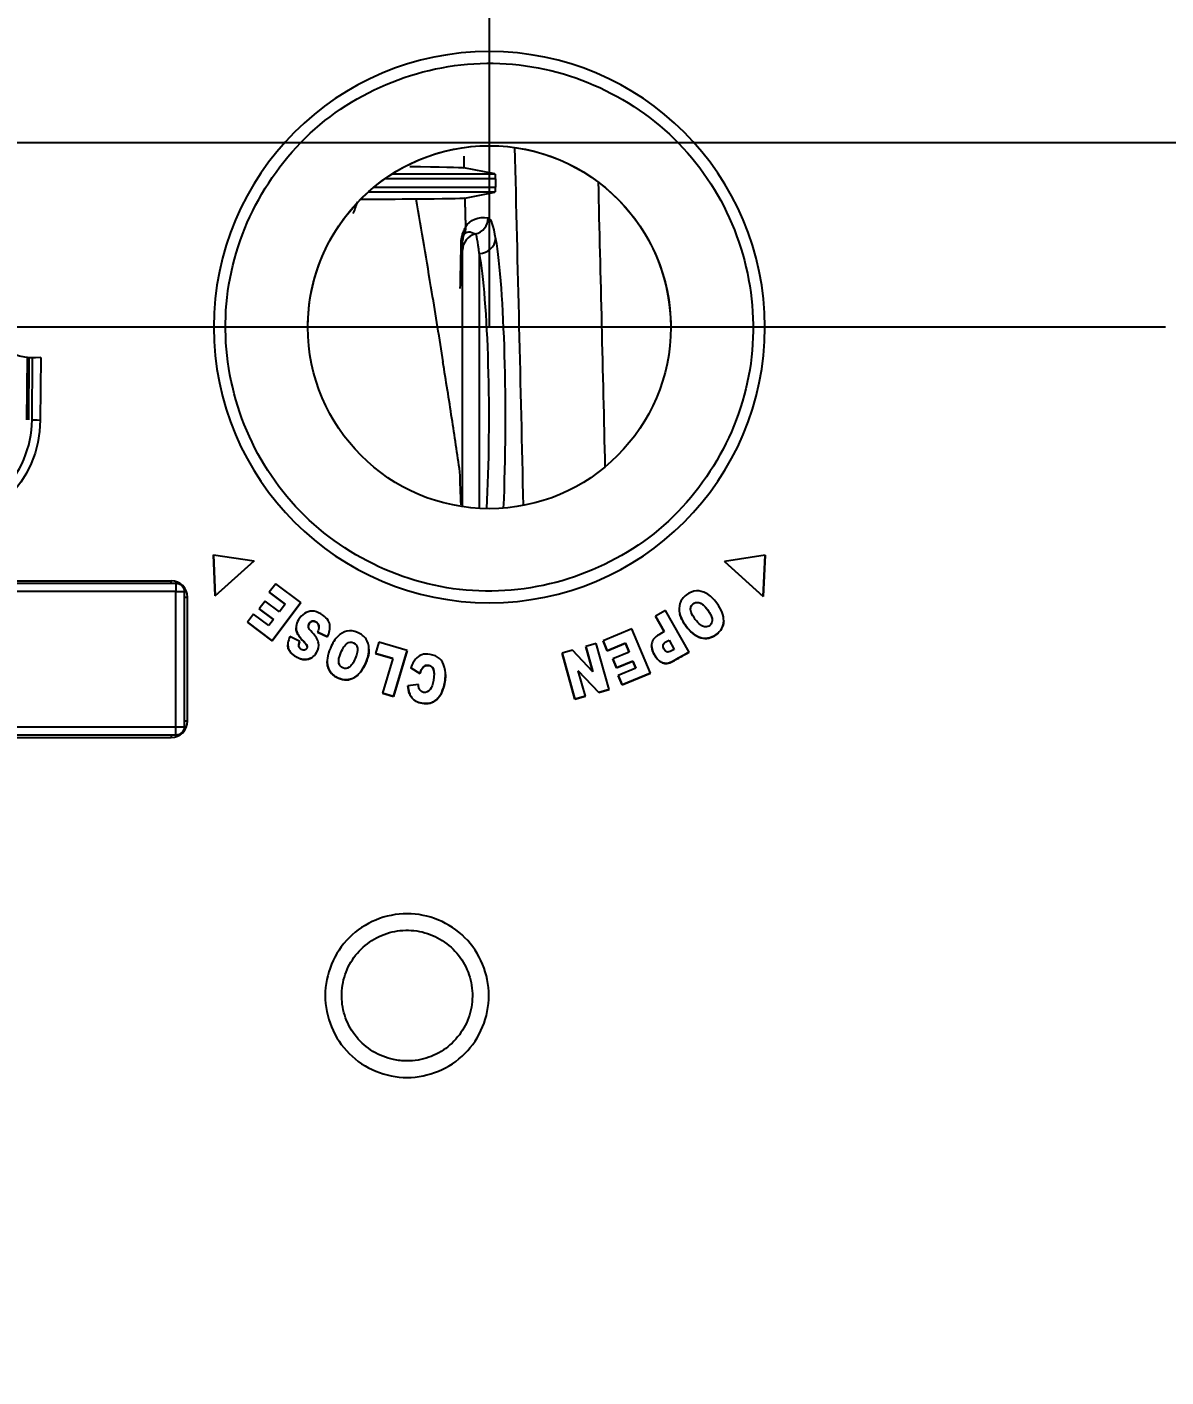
# Model space of a CAD drawing. Header units: millimetres. Extents: x 28 to 3046, y 8 to 3716.
# Drawn here: x 1879.3 to 1948.4, y 1227.6 to 1309.4 of the extents above; entities that cross this region are included whole.
import ezdxf

# ---------------------------------------------------------------- set-up
doc = ezdxf.new("R2010")
doc.units = ezdxf.units.MM
doc.layers.get('Defpoints').update_dxf_attribs({"linetype": 'CONTINUOUS'})
doc.layers.add('1LINE', color=7, linetype='CONTINUOUS')
doc.styles.add('Annotative', font='malgun.ttf')
doc.dimstyles.new('WOO', dxfattribs={"dimtxt": 20, "dimasz": 2, "dimexe": 1.25, "dimexo": 0.3, "dimgap": 1, "dimtad": 1, "dimdec": 1, "dimzin": 1, "dimdsep": 46, "dimtxsty": 'Annotative', "dimcen": 0, "dimclrd": 1, "dimclre": 1, "dimclrt": 2, "dimadec": 0, "dimazin": 0, "dimtfac": 1, "dimtdec": 1, "dimtofl": 0, "dimtmove": 0, "dimatfit": 3, "dimfxl": 0, "dimarcsym": 0})

# ---------------------------------------------------------------- blocks, each defined once
blk = doc.blocks.new('*D13')
at = {"layer": '1LINE', "color": 1, "lineweight": -2}
for p, q in [((1834.765, 1340.796), (2174.273, 1340.796)), ((2173.023, 1338.796), (2173.023, 853.015)), ((1764.11, 851.015), (2174.273, 851.015))]:
    blk.add_line(p, q, dxfattribs=at)
at = {"layer": '1LINE', "color": 1}
for points in [[(2172.69, 1338.796), (2173.356, 1338.796), (2173.023, 1340.796)], [(2172.69, 853.015), (2173.356, 853.015), (2173.023, 851.015)]]:
    blk.add_solid(points, dxfattribs=at)
at = {"layer": 'Defpoints', "color": 0}
for p in [(1834.465, 1340.796), (1763.81, 851.015), (2173.023, 851.015)]:
    blk.add_point(p, dxfattribs=at)
at = {"layer": '1LINE', "color": 2, "insert": (2161.69, 1095.906), "char_height": 20, "attachment_point": 5, "rotation": 90, "style": 'Annotative'}
blk.add_mtext('490', dxfattribs=at)
blk = doc.blocks.new('*D14')
at = {"layer": '1LINE', "color": 1, "lineweight": -2}
for p, q in [((1834.765, 1302.396), (2113.255, 1302.396)), ((2112.005, 1300.396), (2112.005, 853.015)), ((1764.11, 851.015), (2113.255, 851.015))]:
    blk.add_line(p, q, dxfattribs=at)
at = {"layer": '1LINE', "color": 1}
for points in [[(2111.671, 1300.396), (2112.338, 1300.396), (2112.005, 1302.396)], [(2111.671, 853.015), (2112.338, 853.015), (2112.005, 851.015)]]:
    blk.add_solid(points, dxfattribs=at)
at = {"layer": 'Defpoints', "color": 0}
for p in [(1834.465, 1302.396), (1763.81, 851.015), (2112.005, 851.015)]:
    blk.add_point(p, dxfattribs=at)
at = {"layer": '1LINE', "color": 2, "insert": (2100.617, 1076.706), "char_height": 20, "attachment_point": 5, "rotation": 90, "style": 'Annotative'}
blk.add_mtext('451', dxfattribs=at)

msp = doc.modelspace()

# ---------------------------------------------------------------- linework, layer by layer
at = {"layer": '1LINE', "linetype": 'Continuous'}
for p, q in [((1907.325, 1291.194), (1907.325, 1331.194)), ((1907.689, 1300.182), (1900.983, 1300.182)), ((1901.432, 1300.482), (1907.663, 1300.482)), ((1907.663, 1300.482), (1905.788, 1300.856)), ((1907.689, 1300.182), (1907.689, 1299.678)), ((1907.663, 1299.378), (1899.974, 1299.378)), ((1900.323, 1299.678), (1907.689, 1299.678)), ((1905.836, 1299.013), (1907.663, 1299.378)), ((1905.705, 1295.87), (1905.705, 1296.436)), ((1905.705, 1280.314), (1905.705, 1295.87)), ((1906.705, 1295.662), (1906.705, 1280.212)), ((1948.324, 1291.194), (1866.325, 1291.194)), ((1947.325, 1291.194), (1867.325, 1291.194)), ((1947.325, 1291.194), (1867.325, 1291.194)), ((1879.293, 1285.575), (1879.325, 1289.347)), ((1879.399, 1285.574), (1879.432, 1289.337)), ((1879.599, 1285.572), (1879.632, 1289.328)), ((1880.132, 1289.366), (1880.099, 1285.568)), ((1890.604, 1277.394), (1893.057, 1277.035)), ((1890.708, 1274.913), (1890.604, 1277.394)), ((1890.604, 1277.394), (1890.708, 1274.913)), ((1924.039, 1277.37), (1921.58, 1276.993)), ((1923.922, 1274.874), (1924.039, 1277.37)), ((1924.039, 1277.37), (1923.922, 1274.874)), ((1893.057, 1277.035), (1890.708, 1274.913)), ((1890.708, 1274.913), (1893.057, 1277.035)), ((1921.58, 1276.993), (1923.922, 1274.874)), ((1923.922, 1274.874), (1921.58, 1276.993)), ((1867.494, 1275.677), (1888.327, 1275.677)), ((1867.744, 1275.827), (1888.027, 1275.827)), ((1888.027, 1275.677), (1888.027, 1275.827)), ((1888.327, 1275.677), (1888.327, 1275.177)), ((1894.378, 1275.649), (1893.983, 1275.125)), ((1895.893, 1274.508), (1894.378, 1275.649)), ((1888.327, 1275.177), (1866.994, 1275.177)), ((1888.327, 1266.977), (1888.327, 1275.177)), ((1888.827, 1275.177), (1888.827, 1266.977)), ((1888.827, 1274.827), (1889.027, 1274.827)), ((1889.027, 1267.327), (1889.027, 1274.827)), ((1890.708, 1274.913), (1890.708, 1274.913)), ((1893.983, 1275.125), (1894.941, 1274.403)), ((1894.941, 1274.403), (1893.983, 1275.125)), ((1923.922, 1274.874), (1923.922, 1274.874)), ((1893.733, 1274.597), (1893.377, 1274.125)), ((1893.377, 1274.125), (1894.241, 1273.474)), ((1894.241, 1273.474), (1893.377, 1274.125)), ((1894.597, 1273.946), (1893.733, 1274.597)), ((1894.148, 1272.192), (1895.893, 1274.508)), ((1895.893, 1274.508), (1894.148, 1272.192)), ((1894.941, 1274.403), (1894.597, 1273.946)), ((1894.941, 1274.403), (1894.941, 1274.403)), ((1918.014, 1274.023), (1917.406, 1273.682)), ((1919.435, 1271.495), (1918.014, 1274.023)), ((1919.526, 1274.109), (1919.526, 1274.109)), ((1893.033, 1273.807), (1892.66, 1273.312)), ((1892.66, 1273.312), (1894.148, 1272.192)), ((1894.148, 1272.192), (1892.66, 1273.312)), ((1893.964, 1273.106), (1893.033, 1273.807)), ((1894.241, 1273.474), (1893.964, 1273.106)), ((1894.241, 1273.474), (1894.241, 1273.474)), ((1917.406, 1273.682), (1917.933, 1272.743)), ((1917.933, 1272.743), (1917.406, 1273.682)), ((1918.875, 1273.812), (1918.875, 1273.812)), ((1920.838, 1273.442), (1920.838, 1273.442)), ((1895.828, 1272.152), (1895.238, 1272.441)), ((1895.696, 1272.625), (1895.696, 1272.625)), ((1896.906, 1272.706), (1897.503, 1272.418)), ((1897.503, 1272.418), (1896.906, 1272.706)), ((1896.99, 1273.015), (1896.99, 1273.015)), ((1897.503, 1272.418), (1897.503, 1272.418)), ((1915.97, 1272.909), (1914.222, 1272.176)), ((1917.092, 1270.234), (1915.97, 1272.909)), ((1917.933, 1272.743), (1917.602, 1272.557)), ((1917.933, 1272.743), (1917.933, 1272.743)), ((1920.155, 1272.367), (1920.155, 1272.367)), ((1894.148, 1272.192), (1894.148, 1272.192)), ((1896.13, 1272.074), (1896.13, 1272.074)), ((1896.282, 1271.819), (1896.277, 1271.864)), ((1898.699, 1272.028), (1898.699, 1272.028)), ((1899.331, 1271.751), (1899.331, 1271.751)), ((1899.339, 1271.659), (1899.339, 1271.659)), ((1900.633, 1272.104), (1900.429, 1271.419)), ((1900.429, 1271.419), (1901.468, 1271.11)), ((1901.468, 1271.11), (1900.429, 1271.419)), ((1902.338, 1271.596), (1900.633, 1272.104)), ((1901.51, 1268.817), (1902.338, 1271.596)), ((1902.338, 1271.596), (1901.51, 1268.817)), ((1912.364, 1271.622), (1911.734, 1271.446)), ((1911.734, 1271.446), (1912.516, 1268.653)), ((1912.516, 1268.653), (1911.734, 1271.446)), ((1913.604, 1270.316), (1912.364, 1271.622)), ((1913.805, 1272.025), (1913.175, 1271.849)), ((1913.175, 1271.849), (1913.604, 1270.316)), ((1913.604, 1270.316), (1913.175, 1271.849)), ((1914.586, 1269.233), (1913.805, 1272.025)), ((1914.222, 1272.176), (1914.476, 1271.57)), ((1914.476, 1271.57), (1914.222, 1272.176)), ((1914.476, 1271.57), (1915.582, 1272.034)), ((1915.582, 1272.034), (1914.476, 1271.57)), ((1914.476, 1271.57), (1914.476, 1271.57)), ((1915.803, 1271.506), (1914.806, 1271.088)), ((1915.582, 1272.034), (1915.803, 1271.506)), ((1915.582, 1272.034), (1915.582, 1272.034)), ((1915.803, 1271.506), (1915.582, 1272.034)), ((1915.803, 1271.506), (1915.803, 1271.506)), ((1917.863, 1271.864), (1917.863, 1271.864)), ((1917.87, 1271.931), (1917.87, 1271.931)), ((1918.221, 1272.231), (1918.221, 1272.231)), ((1918.221, 1272.231), (1918.538, 1271.667)), ((1918.221, 1272.231), (1918.538, 1271.667)), ((1918.538, 1271.667), (1918.538, 1271.667)), ((1896.134, 1271.045), (1896.134, 1271.045)), ((1896.553, 1271.162), (1896.553, 1271.162)), ((1898.191, 1270.957), (1898.191, 1270.957)), ((1901.468, 1271.11), (1900.844, 1269.015)), ((1901.468, 1271.11), (1901.468, 1271.11)), ((1903.333, 1270.602), (1903.333, 1270.602)), ((1914.806, 1271.088), (1915.034, 1270.543)), ((1915.034, 1270.543), (1914.806, 1271.088)), ((1915.034, 1270.543), (1916.032, 1270.961)), ((1916.032, 1270.961), (1915.034, 1270.543)), ((1916.032, 1270.961), (1916.21, 1270.536)), ((1916.032, 1270.961), (1916.032, 1270.961)), ((1916.21, 1270.536), (1916.032, 1270.961)), ((1902.556, 1270.555), (1903.115, 1270.215)), ((1903.115, 1270.215), (1902.556, 1270.555)), ((1903.115, 1270.215), (1903.115, 1270.215)), ((1903.978, 1270.201), (1903.978, 1270.201)), ((1912.714, 1270.374), (1913.961, 1269.058)), ((1913.146, 1268.829), (1912.714, 1270.374)), ((1912.714, 1270.374), (1912.714, 1270.374)), ((1913.961, 1269.058), (1912.714, 1270.374)), ((1913.604, 1270.316), (1913.604, 1270.316)), ((1915.034, 1270.543), (1915.034, 1270.543)), ((1916.21, 1270.536), (1915.135, 1270.086)), ((1915.135, 1270.086), (1915.374, 1269.514)), ((1915.374, 1269.514), (1915.135, 1270.086)), ((1915.374, 1269.514), (1917.092, 1270.234)), ((1917.092, 1270.234), (1915.374, 1269.514)), ((1916.21, 1270.536), (1916.21, 1270.536)), ((1900.844, 1269.015), (1901.51, 1268.817)), ((1901.51, 1268.817), (1900.844, 1269.015)), ((1903.021, 1269.535), (1902.386, 1269.468)), ((1913.961, 1269.058), (1914.586, 1269.233)), ((1914.586, 1269.233), (1913.961, 1269.058)), ((1913.961, 1269.058), (1913.961, 1269.058)), ((1915.374, 1269.514), (1915.374, 1269.514)), ((1901.51, 1268.817), (1901.51, 1268.817)), ((1912.516, 1268.653), (1913.146, 1268.829)), ((1913.146, 1268.829), (1912.516, 1268.653)), ((1912.516, 1268.653), (1912.516, 1268.653)), ((1888.827, 1267.327), (1889.027, 1267.327)), ((1868.892, 1266.977), (1888.327, 1266.977)), ((1888.327, 1266.477), (1888.327, 1266.977)), ((1862.242, 1266.327), (1888.027, 1266.327)), ((1888.327, 1266.477), (1868.892, 1266.477)), ((1888.027, 1266.477), (1888.027, 1266.327))]:
    msp.add_line(p, q, dxfattribs=at)
at = {"layer": '1LINE', "linetype": 'Continuous', "extrusion": (0, 0, -1)}
msp.add_circle((-1907.325, 1291.194), 16.706, dxfattribs=at)
at = {"layer": '1LINE', "linetype": 'Continuous'}
msp.add_circle((1907.325, 1291.194), 11, dxfattribs=at)
at = {"layer": '1LINE', "linetype": 'Continuous', "extrusion": (0, 0, -1)}
for centre, radius, start, end in [((-1907.325, 1291.194), 11, 1.40624, 90), ((-1907.325, 1291.194), 11, 90, 181.41187), ((-1879.658, 1292.328), 3, 260.90593, 0.5), ((-1873.299, 1285.627), 6.8, 180.5, 270), ((-1888.327, 1266.977), 0.5, 180, 270)]:
    msp.add_arc(centre, radius, start, end, dxfattribs=at)
at = {"layer": '1LINE', "linetype": 'Continuous', "extrusion": (-3.83778e-22, -6.26758e-06, 1)}
for centre, start, end in [((1888.027, 1274.827, -0.008), 0, 90), ((1888.027, 1267.327, -0.008), 270, 359.99047)]:
    msp.add_arc(centre, 1, start, end, dxfattribs=at)
at = {"layer": '1LINE', "linetype": 'Continuous', "extrusion": (6.12303e-17, -3.74928e-33, -1)}
msp.add_arc((-1888.327, 1275.177), 0.5, 90, 180, dxfattribs=at)
at = {"layer": '1LINE', "linetype": 'Continuous', "extrusion": (0, 0, -1)}
for centre, major_axis, ratio, start_param, end_param in [((1807.045, 970.525), (0.001, -1210), 0.087489, 4.434821, 4.453419), ((1907.662, 1300.182), (0, -0.3), 0.087489, 3.159046, 4.712389), ((1907.662, 1299.678), (0, -0.3), 0.087489, 4.712389, 6.265732), ((1812.026, 970.525), (0.001, -1215), 0.087129, 4.437779, 4.452527), ((1907.701, 1295.69), (1.545, -1.887), 0.672721, 2.881237, 3.799589), ((1906.705, 1295.69), (0.827, -1.223), 0.459411, 2.972193, 3.890472), ((1907.218, 1285.677), (0, -12.2), 0.087489, 3.611712, 5.175444), ((1906.222, 1285.677), (0, -11.2), 0.0953, 3.611712, 5.223771)]:
    msp.add_ellipse(centre, major_axis=major_axis, ratio=ratio, start_param=start_param, end_param=end_param, dxfattribs=at)
at = {"layer": '1LINE', "linetype": 'Continuous'}
for centre, major_axis, ratio, start_param, end_param in [((1906.259, 1297.819), (-0.168, -0.986), 0.996085, 0.395039, 1.738563), ((1906.705, 1295.87), (-1, 0), 0.999391, 4.937491, 6.283185), ((1904.705, 1296.436), (1, 0), 0.251479, 5.867733, 6.283185), ((1906.705, 1296.553), (-0.985, -0.17), 0.888815, 1.418936, 2.950241), ((1880.099, 1285.568), (0.5, -0.004), 0.000006, 3.141593, 4.712389), ((1888.327, 1275.177), (0.5, 0), 0.000006, 4.712389, 6.283185), ((1888.327, 1266.977), (0.5, 0), 0.000006, 4.712389, 6.283185)]:
    msp.add_ellipse(centre, major_axis=major_axis, ratio=ratio, start_param=start_param, end_param=end_param, dxfattribs=at)
for points, knots in [([(1919.593, 1301.464), (1916.904, 1304.676), (1912.91, 1306.761), (1904.565, 1307.501), (1900.267, 1306.151), (1893.843, 1300.774), (1891.758, 1296.78), (1891.018, 1288.435), (1892.368, 1284.136), (1897.745, 1277.713), (1901.739, 1275.627), (1910.084, 1274.887), (1914.383, 1276.237), (1920.806, 1281.615), (1922.891, 1285.609), (1923.631, 1293.953), (1922.281, 1298.252), (1919.593, 1301.464)], [0, 0, 0, 0, 0.125, 0.125, 0.25, 0.25, 0.375, 0.375, 0.5, 0.5, 0.625, 0.625, 0.75, 0.75, 0.875, 0.875, 1, 1, 1, 1]), ([(1904.529, 1289.095), (1904.302, 1290.503), (1903.771, 1293.801), (1903.21, 1297.076), (1902.888, 1298.952)], [0, 0, 0, 0, 0.427135, 1, 1, 1, 1]), ([(1905.62, 1296.334), (1905.621, 1296.407), (1905.628, 1296.484), (1905.651, 1296.628), (1905.667, 1296.697), (1905.687, 1296.768), (1905.689, 1296.776), (1905.713, 1296.856), (1905.736, 1296.92), (1905.779, 1297.026), (1905.799, 1297.071), (1905.841, 1297.163), (1905.861, 1297.203), (1905.877, 1297.236), (1905.879, 1297.241), (1905.881, 1297.246)], [0, 0, 0, 0, 0.157543, 0.157543, 0.309597, 0.309597, 0.331386, 0.331386, 0.511855, 0.511855, 0.690549, 0.690549, 0.950799, 0.950799, 1, 1, 1, 1]), ([(1905.795, 1296.832), (1905.794, 1296.831), (1905.794, 1296.829), (1905.788, 1296.821), (1905.782, 1296.809), (1905.766, 1296.774), (1905.759, 1296.756), (1905.747, 1296.719), (1905.742, 1296.704), (1905.734, 1296.675), (1905.731, 1296.663), (1905.725, 1296.635), (1905.721, 1296.617), (1905.715, 1296.581), (1905.713, 1296.562), (1905.709, 1296.523), (1905.707, 1296.502), (1905.706, 1296.466), (1905.705, 1296.451), (1905.705, 1296.436)], [0, 0, 0, 0, 0.060469, 0.060469, 0.365443, 0.365443, 0.553787, 0.553787, 0.658197, 0.658197, 0.717694, 0.717694, 0.792715, 0.792715, 0.859497, 0.859497, 0.937723, 0.937723, 1, 1, 1, 1]), ([(1905.563, 1293.543), (1905.579, 1294.19), (1905.593, 1294.839), (1905.611, 1295.77), (1905.616, 1296.052), (1905.62, 1296.334)], [0, 0, 0, 0, 0.697714, 0.697714, 1, 1, 1, 1]), ([(1905.539, 1282.426), (1905.38, 1283.511), (1905.052, 1285.739), (1904.695, 1287.954), (1904.512, 1289.091)], [0, 0, 0, 0, 0.486826, 1, 1, 1, 1]), ([(1873.299, 1279.327), (1874.939, 1279.327), (1876.57, 1279.998), (1878.899, 1282.307), (1879.585, 1283.932), (1879.599, 1285.572)], [0, 0, 0, 0, 0.5, 0.5, 1, 1, 1, 1]), ([(1919.877, 1275.213), (1919.681, 1275.198), (1919.481, 1275.115), (1919.077, 1274.816), (1918.945, 1274.643), (1918.882, 1274.448)], [0, 0, 0, 0, 0.504577, 0.504577, 1, 1, 1, 1]), ([(1920.155, 1272.367), (1920.472, 1272.279), (1920.781, 1272.346), (1921.375, 1272.785), (1921.526, 1273.06), (1921.542, 1273.728), (1921.405, 1274.085), (1920.922, 1274.738), (1920.713, 1274.935), (1920.496, 1275.055)], [0, 0, 0, 0, 0.274055, 0.274055, 0.541785, 0.541785, 0.808763, 0.808763, 1, 1, 1, 1]), ([(1897.654, 1273.169), (1897.623, 1273.407), (1897.442, 1273.623), (1896.924, 1273.927), (1896.748, 1273.983), (1896.584, 1273.985)], [0, 0, 0, 0, 0.636973, 0.636973, 1, 1, 1, 1]), ([(1919.527, 1274.082), (1919.523, 1274.151), (1919.534, 1274.221), (1919.592, 1274.344), (1919.639, 1274.397), (1919.75, 1274.48), (1919.815, 1274.508), (1919.951, 1274.524), (1920.021, 1274.512), (1920.086, 1274.489)], [0, 0, 0, 0, 0.25, 0.25, 0.5, 0.5, 0.75, 0.75, 1, 1, 1, 1]), ([(1919.527, 1274.082), (1919.525, 1274.128), (1919.529, 1274.176), (1919.553, 1274.267), (1919.574, 1274.311), (1919.627, 1274.381), (1919.657, 1274.41), (1919.729, 1274.465), (1919.775, 1274.489), (1919.868, 1274.517), (1919.917, 1274.521), (1920.005, 1274.513), (1920.047, 1274.503), (1920.086, 1274.489)], [0, 0, 0, 0, 0.170429, 0.170429, 0.34306, 0.34306, 0.492342, 0.492342, 0.67437, 0.67437, 0.84872, 0.84872, 1, 1, 1, 1]), ([(1920.837, 1273.47), (1920.84, 1273.42), (1920.835, 1273.369), (1920.812, 1273.281), (1920.794, 1273.242), (1920.748, 1273.174), (1920.718, 1273.144), (1920.65, 1273.091), (1920.61, 1273.07), (1920.523, 1273.039), (1920.474, 1273.032), (1920.383, 1273.035), (1920.341, 1273.043), (1920.24, 1273.076), (1920.183, 1273.109), (1920.007, 1273.238), (1919.906, 1273.361), (1919.715, 1273.623), (1919.62, 1273.766), (1919.544, 1273.975), (1919.53, 1274.028), (1919.527, 1274.082)], [0, 0, 0, 0, 0.070271, 0.070271, 0.128263, 0.128263, 0.186024, 0.186024, 0.248331, 0.248331, 0.316163, 0.316163, 0.375716, 0.375716, 0.465501, 0.465501, 0.685584, 0.685584, 0.924585, 0.924585, 1, 1, 1, 1]), ([(1920.086, 1274.489), (1920.19, 1274.45), (1920.275, 1274.38), (1920.431, 1274.226), (1920.499, 1274.142), (1920.627, 1273.968), (1920.687, 1273.878), (1920.763, 1273.732), (1920.786, 1273.682), (1920.821, 1273.579), (1920.834, 1273.525), (1920.837, 1273.47)], [0, 0, 0, 0, 0.25, 0.25, 0.5, 0.5, 0.75, 0.75, 0.875, 0.875, 1, 1, 1, 1]), ([(1920.086, 1274.489), (1920.163, 1274.46), (1920.233, 1274.412), (1920.379, 1274.283), (1920.454, 1274.198), (1920.594, 1274.017), (1920.661, 1273.92), (1920.762, 1273.739), (1920.801, 1273.654), (1920.83, 1273.534), (1920.835, 1273.502), (1920.837, 1273.47)], [0, 0, 0, 0, 0.190629, 0.190629, 0.448972, 0.448972, 0.716356, 0.716356, 0.926593, 0.926593, 1, 1, 1, 1]), ([(1896.114, 1273.846), (1895.967, 1273.751), (1895.845, 1273.623), (1895.671, 1273.326), (1895.624, 1273.188), (1895.612, 1273.047)], [0, 0, 0, 0, 0.540948, 0.540948, 1, 1, 1, 1]), ([(1896.582, 1272.691), (1896.449, 1272.831), (1896.375, 1272.939), (1896.346, 1273.093), (1896.358, 1273.164), (1896.436, 1273.298), (1896.495, 1273.344), (1896.648, 1273.393), (1896.729, 1273.38), (1896.929, 1273.263), (1896.988, 1273.161), (1896.99, 1273.023)], [0, 0, 0, 0, 0.179511, 0.179511, 0.359021, 0.359021, 0.549196, 0.549196, 0.741599, 0.741599, 1, 1, 1, 1]), ([(1896.99, 1273.023), (1896.989, 1273.07), (1896.982, 1273.119), (1896.951, 1273.196), (1896.932, 1273.228), (1896.884, 1273.282), (1896.856, 1273.305), (1896.791, 1273.345), (1896.753, 1273.363), (1896.684, 1273.38), (1896.654, 1273.382), (1896.595, 1273.376), (1896.565, 1273.368), (1896.509, 1273.343), (1896.481, 1273.326), (1896.432, 1273.282), (1896.411, 1273.255), (1896.377, 1273.195), (1896.364, 1273.161), (1896.356, 1273.11), (1896.355, 1273.093), (1896.355, 1273.075)], [0, 0, 0, 0, 0.14146, 0.14146, 0.248016, 0.248016, 0.353987, 0.353987, 0.475618, 0.475618, 0.563259, 0.563259, 0.65093, 0.65093, 0.745234, 0.745234, 0.845498, 0.845498, 0.94956, 0.94956, 1, 1, 1, 1]), ([(1918.875, 1273.812), (1918.932, 1273.585), (1919.062, 1273.335), (1919.541, 1272.687), (1919.838, 1272.456), (1920.155, 1272.367)], [0, 0, 0, 0, 0.42081, 0.42081, 1, 1, 1, 1]), ([(1920.155, 1272.367), (1919.986, 1272.414), (1919.827, 1272.503), (1919.494, 1272.765), (1919.332, 1272.96), (1919.055, 1273.362), (1918.934, 1273.579), (1918.875, 1273.812)], [0, 0, 0, 0, 0.264624, 0.264624, 0.637293, 0.637293, 1, 1, 1, 1]), ([(1921.534, 1273.426), (1921.534, 1273.331), (1921.523, 1273.235), (1921.465, 1273.024), (1921.407, 1272.909), (1921.249, 1272.701), (1921.144, 1272.608), (1920.912, 1272.451), (1920.779, 1272.387), (1920.535, 1272.33), (1920.424, 1272.324), (1920.263, 1272.341), (1920.208, 1272.352), (1920.155, 1272.367)], [0, 0, 0, 0, 0.143435, 0.143435, 0.331776, 0.331776, 0.538642, 0.538642, 0.755226, 0.755226, 0.917784, 0.917784, 1, 1, 1, 1]), ([(1895.238, 1272.441), (1895.11, 1272.167), (1895.077, 1271.933), (1895.197, 1271.542), (1895.351, 1271.372), (1895.802, 1271.108), (1895.979, 1271.048), (1896.134, 1271.045)], [0, 0, 0, 0, 0.355366, 0.355366, 0.710732, 0.710732, 1, 1, 1, 1]), ([(1895.696, 1272.625), (1895.679, 1272.66), (1895.663, 1272.697), (1895.638, 1272.771), (1895.628, 1272.81), (1895.612, 1272.892), (1895.608, 1272.936), (1895.608, 1272.98)], [0, 0, 0, 0, 0.320368, 0.320368, 0.64113, 0.64113, 1, 1, 1, 1]), ([(1896.13, 1272.074), (1896.075, 1272.131), (1896.021, 1272.188), (1895.918, 1272.305), (1895.868, 1272.365), (1895.775, 1272.489), (1895.731, 1272.555), (1895.696, 1272.625)], [0, 0, 0, 0, 0.336289, 0.336289, 0.665925, 0.665925, 1, 1, 1, 1]), ([(1898.137, 1272.456), (1897.97, 1272.292), (1897.82, 1272.054), (1897.501, 1271.314), (1897.451, 1270.941), (1897.534, 1270.622)], [0, 0, 0, 0, 0.42081, 0.42081, 1, 1, 1, 1]), ([(1899.852, 1272.296), (1899.74, 1272.458), (1899.568, 1272.588), (1899.106, 1272.787), (1898.89, 1272.814), (1898.69, 1272.77)], [0, 0, 0, 0, 0.504577, 0.504577, 1, 1, 1, 1]), ([(1917.602, 1272.557), (1917.357, 1272.42), (1917.216, 1272.246), (1917.139, 1271.825), (1917.192, 1271.592), (1917.475, 1271.088), (1917.637, 1270.927), (1918.007, 1270.781), (1918.209, 1270.806), (1918.763, 1271.118), (1919.099, 1271.306), (1919.435, 1271.495)], [0, 0, 0, 0, 0.18405, 0.18405, 0.3681, 0.3681, 0.547025, 0.547025, 0.725949, 0.725949, 1, 1, 1, 1]), ([(1896.134, 1271.045), (1896.02, 1271.047), (1895.906, 1271.08), (1895.626, 1271.198), (1895.457, 1271.3), (1895.267, 1271.493), (1895.217, 1271.559), (1895.143, 1271.704), (1895.119, 1271.785), (1895.109, 1271.889), (1895.108, 1271.912), (1895.108, 1271.934)], [0, 0, 0, 0, 0.233689, 0.233689, 0.623541, 0.623541, 0.787675, 0.787675, 0.953821, 0.953821, 1, 1, 1, 1]), ([(1895.828, 1272.152), (1895.815, 1272.122), (1895.803, 1272.091), (1895.784, 1272.026), (1895.777, 1271.993), (1895.772, 1271.945), (1895.771, 1271.931), (1895.771, 1271.917)], [0, 0, 0, 0, 0.405522, 0.405522, 0.826012, 0.826012, 1, 1, 1, 1]), ([(1896.123, 1271.623), (1896.066, 1271.605), (1896.002, 1271.617), (1895.847, 1271.707), (1895.796, 1271.772), (1895.778, 1271.851)], [0, 0, 0, 0, 0.450161, 0.450161, 1, 1, 1, 1]), ([(1896.277, 1271.864), (1896.287, 1271.815), (1896.281, 1271.77), (1896.226, 1271.676), (1896.181, 1271.64), (1896.123, 1271.623)], [0, 0, 0, 0, 0.421769, 0.421769, 1, 1, 1, 1]), ([(1896.277, 1271.864), (1896.273, 1271.889), (1896.26, 1271.913), (1896.233, 1271.956), (1896.218, 1271.976), (1896.179, 1272.022), (1896.155, 1272.049), (1896.13, 1272.074)], [0, 0, 0, 0, 0.298749, 0.298749, 0.587613, 0.587613, 1, 1, 1, 1]), ([(1896.553, 1271.162), (1896.678, 1271.243), (1896.778, 1271.347), (1896.968, 1271.671), (1897.006, 1271.866), (1896.967, 1272.058)], [0, 0, 0, 0, 0.39645, 0.39645, 1, 1, 1, 1]), ([(1897.534, 1270.622), (1897.617, 1270.304), (1897.831, 1270.071), (1898.51, 1269.779), (1898.823, 1269.787), (1899.408, 1270.11), (1899.648, 1270.408), (1899.969, 1271.154), (1900.033, 1271.434), (1900.027, 1271.681)], [0, 0, 0, 0, 0.274055, 0.274055, 0.541785, 0.541785, 0.808763, 0.808763, 1, 1, 1, 1]), ([(1900.027, 1271.681), (1900.031, 1271.519), (1900.004, 1271.355), (1899.878, 1270.894), (1899.743, 1270.597), (1899.471, 1270.232), (1899.373, 1270.128), (1899.148, 1269.958), (1899.018, 1269.89), (1898.762, 1269.821), (1898.633, 1269.813), (1898.374, 1269.846), (1898.24, 1269.89), (1897.988, 1270.011), (1897.866, 1270.093), (1897.694, 1270.275), (1897.632, 1270.367), (1897.566, 1270.516), (1897.548, 1270.569), (1897.534, 1270.622)], [0, 0, 0, 0, 0.122527, 0.122527, 0.361761, 0.361761, 0.467045, 0.467045, 0.573859, 0.573859, 0.667558, 0.667558, 0.770474, 0.770474, 0.878225, 0.878225, 0.959098, 0.959098, 1, 1, 1, 1]), ([(1898.83, 1270.589), (1898.701, 1270.504), (1898.573, 1270.49), (1898.31, 1270.604), (1898.229, 1270.707), (1898.171, 1271.006), (1898.211, 1271.206), (1898.448, 1271.755), (1898.574, 1271.945), (1898.699, 1272.028)], [0, 0, 0, 0, 0.232183, 0.232183, 0.473881, 0.473881, 0.714094, 0.714094, 1, 1, 1, 1]), ([(1898.222, 1270.777), (1898.213, 1270.802), (1898.205, 1270.829), (1898.171, 1271.006), (1898.211, 1271.206), (1898.448, 1271.755), (1898.574, 1271.945), (1898.699, 1272.028)], [0, 0, 0, 0, 0.079933, 0.079933, 0.500013, 0.500013, 1, 1, 1, 1]), ([(1898.699, 1272.028), (1898.823, 1272.11), (1898.954, 1272.123), (1899.225, 1272.006), (1899.305, 1271.902), (1899.331, 1271.751)], [0, 0, 0, 0, 0.505859, 0.505859, 1, 1, 1, 1]), ([(1898.699, 1272.028), (1898.823, 1272.11), (1898.954, 1272.123), (1899.225, 1272.006), (1899.305, 1271.902), (1899.331, 1271.751)], [0, 0, 0, 0, 0.505859, 0.505859, 1, 1, 1, 1]), ([(1899.331, 1271.751), (1899.359, 1271.6), (1899.314, 1271.39), (1899.081, 1270.85), (1898.959, 1270.672), (1898.83, 1270.589)], [0, 0, 0, 0, 0.496847, 0.496847, 1, 1, 1, 1]), ([(1919.435, 1271.495), (1919.145, 1271.332), (1918.856, 1271.17), (1918.444, 1270.938), (1918.321, 1270.863), (1918.117, 1270.815), (1918.046, 1270.809), (1917.908, 1270.823), (1917.839, 1270.844), (1917.699, 1270.912), (1917.628, 1270.965), (1917.467, 1271.122), (1917.387, 1271.24), (1917.247, 1271.499), (1917.189, 1271.649), (1917.168, 1271.834), (1917.166, 1271.865), (1917.166, 1271.896)], [0, 0, 0, 0, 0.324715, 0.324715, 0.462073, 0.462073, 0.529673, 0.529673, 0.597628, 0.597628, 0.681669, 0.681669, 0.817442, 0.817442, 0.970105, 0.970105, 1, 1, 1, 1]), ([(1918.087, 1271.523), (1918.015, 1271.555), (1917.957, 1271.611), (1917.866, 1271.772), (1917.853, 1271.852), (1917.87, 1271.931)], [0, 0, 0, 0, 0.493976, 0.493976, 1, 1, 1, 1]), ([(1917.87, 1271.931), (1917.889, 1272.01), (1917.955, 1272.082), (1918.122, 1272.176), (1918.171, 1272.204), (1918.221, 1272.231)], [0, 0, 0, 0, 0.702513, 0.702513, 1, 1, 1, 1]), ([(1918.538, 1271.667), (1918.48, 1271.635), (1918.423, 1271.603), (1918.252, 1271.507), (1918.16, 1271.491), (1918.087, 1271.523)], [0, 0, 0, 0, 0.336595, 0.336595, 1, 1, 1, 1]), ([(1896.553, 1271.162), (1896.52, 1271.141), (1896.486, 1271.122), (1896.415, 1271.091), (1896.378, 1271.078), (1896.274, 1271.051), (1896.204, 1271.044), (1896.134, 1271.045)], [0, 0, 0, 0, 0.263056, 0.263056, 0.526237, 0.526237, 1, 1, 1, 1]), ([(1903.223, 1271.337), (1903.082, 1271.286), (1902.955, 1271.195), (1902.73, 1270.935), (1902.635, 1270.765), (1902.556, 1270.555)], [0, 0, 0, 0, 0.5, 0.5, 1, 1, 1, 1]), ([(1903.333, 1270.602), (1903.3, 1270.57), (1903.271, 1270.532), (1903.218, 1270.45), (1903.194, 1270.405), (1903.151, 1270.312), (1903.132, 1270.264), (1903.115, 1270.215)], [0, 0, 0, 0, 0.313822, 0.313822, 0.654374, 0.654374, 1, 1, 1, 1]), ([(1904.299, 1271.122), (1904.162, 1271.24), (1903.973, 1271.319), (1903.534, 1271.397), (1903.365, 1271.389), (1903.223, 1271.337)], [0, 0, 0, 0, 0.548387, 0.548387, 1, 1, 1, 1]), ([(1903.333, 1270.602), (1903.417, 1270.686), (1903.525, 1270.716), (1903.79, 1270.669), (1903.884, 1270.591), (1903.992, 1270.33), (1903.991, 1270.106), (1903.89, 1269.533), (1903.826, 1269.352), (1903.742, 1269.243)], [0, 0, 0, 0, 0.255873, 0.255873, 0.519499, 0.519499, 0.784878, 0.784878, 1, 1, 1, 1]), ([(1903.978, 1270.199), (1903.978, 1270.262), (1903.974, 1270.325), (1903.951, 1270.433), (1903.933, 1270.479), (1903.888, 1270.555), (1903.862, 1270.587), (1903.801, 1270.639), (1903.765, 1270.66), (1903.68, 1270.691), (1903.629, 1270.699), (1903.541, 1270.701), (1903.501, 1270.696), (1903.427, 1270.672), (1903.392, 1270.652), (1903.352, 1270.62), (1903.342, 1270.611), (1903.333, 1270.602)], [0, 0, 0, 0, 0.188736, 0.188736, 0.33379, 0.33379, 0.454891, 0.454891, 0.576559, 0.576559, 0.727587, 0.727587, 0.844507, 0.844507, 0.962307, 0.962307, 1, 1, 1, 1]), ([(1904.138, 1268.636), (1904.377, 1268.855), (1904.539, 1269.202), (1904.684, 1270.029), (1904.681, 1270.33), (1904.539, 1270.823), (1904.435, 1271.006), (1904.299, 1271.122)], [0, 0, 0, 0, 0.400124, 0.400124, 0.700062, 0.700062, 1, 1, 1, 1]), ([(1904.666, 1270.137), (1904.666, 1270.026), (1904.657, 1269.915), (1904.602, 1269.506), (1904.526, 1269.201), (1904.312, 1268.828), (1904.232, 1268.723), (1904.138, 1268.636)], [0, 0, 0, 0, 0.204382, 0.204382, 0.765171, 0.765171, 1, 1, 1, 1]), ([(1902.386, 1269.468), (1902.411, 1269.153), (1902.49, 1268.909), (1902.758, 1268.561), (1902.965, 1268.45), (1903.6, 1268.338), (1903.898, 1268.416), (1904.138, 1268.636)], [0, 0, 0, 0, 0.304833, 0.304833, 0.609665, 0.609665, 1, 1, 1, 1]), ([(1904.138, 1268.636), (1904.058, 1268.564), (1903.967, 1268.502), (1903.769, 1268.416), (1903.662, 1268.391), (1903.413, 1268.372), (1903.268, 1268.389), (1903.024, 1268.452), (1902.919, 1268.494), (1902.75, 1268.601), (1902.681, 1268.662), (1902.571, 1268.803), (1902.528, 1268.882), (1902.43, 1269.124), (1902.4, 1269.297), (1902.386, 1269.468)], [0, 0, 0, 0, 0.131447, 0.131447, 0.263253, 0.263253, 0.436898, 0.436898, 0.572064, 0.572064, 0.68138, 0.68138, 0.789848, 0.789848, 1, 1, 1, 1]), ([(1903.742, 1269.243), (1903.632, 1269.097), (1903.498, 1269.037), (1903.275, 1269.076), (1903.216, 1269.105), (1903.118, 1269.198), (1903.081, 1269.258), (1903.054, 1269.332)], [0, 0, 0, 0, 0.531008, 0.531008, 0.765504, 0.765504, 1, 1, 1, 1]), ([(1902.337, 1245.722), (1901.036, 1245.722), (1899.747, 1246.255), (1897.907, 1248.095), (1897.374, 1249.383), (1897.374, 1251.985), (1897.907, 1253.274), (1899.747, 1255.114), (1901.036, 1255.647), (1903.638, 1255.647), (1904.926, 1255.114), (1906.766, 1253.274), (1907.299, 1251.986), (1907.299, 1249.383), (1906.766, 1248.095), (1904.926, 1246.255), (1903.638, 1245.722), (1902.337, 1245.722)], [0, 0, 0, 0, 0.125, 0.125, 0.25, 0.25, 0.375, 0.375, 0.5, 0.5, 0.625, 0.625, 0.75, 0.75, 0.875, 0.875, 1, 1, 1, 1]), ([(1902.335, 1246.722), (1902.78, 1246.722), (1903.23, 1246.798), (1904.067, 1247.092), (1904.466, 1247.313), (1905.158, 1247.867), (1905.461, 1248.207), (1905.932, 1248.959), (1906.105, 1249.381), (1906.3, 1250.246), (1906.324, 1250.702), (1906.222, 1251.583), (1906.094, 1252.02), (1905.705, 1252.818), (1905.44, 1253.189), (1904.809, 1253.813), (1904.436, 1254.075), (1903.635, 1254.455), (1903.196, 1254.578), (1902.314, 1254.672), (1901.858, 1254.643), (1900.995, 1254.44), (1900.575, 1254.262), (1899.828, 1253.784), (1899.49, 1253.477), (1898.944, 1252.779), (1898.727, 1252.378), (1898.442, 1251.538), (1898.37, 1251.088), (1898.379, 1250.201), (1898.46, 1249.752), (1898.762, 1248.918), (1898.987, 1248.521), (1899.548, 1247.834), (1899.892, 1247.535), (1900.648, 1247.072), (1901.072, 1246.903), (1901.778, 1246.751), (1902.058, 1246.722), (1902.335, 1246.722)], [0, 0, 0, 0, 0.053693, 0.053693, 0.107394, 0.107394, 0.161093, 0.161093, 0.214788, 0.214788, 0.268483, 0.268483, 0.322177, 0.322177, 0.375875, 0.375875, 0.429576, 0.429576, 0.483277, 0.483277, 0.536977, 0.536977, 0.590671, 0.590671, 0.644366, 0.644366, 0.69806, 0.69806, 0.751758, 0.751758, 0.805458, 0.805458, 0.85916, 0.85916, 0.91286, 0.91286, 0.966555, 0.966555, 1, 1, 1, 1]), ([(1948.318, 1220.264), (1951.22, 1220.489), (1953.924, 1221.908), (1956.681, 1225.288), (1957.355, 1226.581), (1957.96, 1228.662), (1958.091, 1229.366), (1958.211, 1230.793), (1958.18, 1231.52), (1958.163, 1232.244)], [0, 0, 0, 0, 0.5, 0.5, 0.75, 0.75, 0.875, 0.875, 1, 1, 1, 1])]:
    msp.add_open_spline(points, degree=3, knots=knots, dxfattribs=at)
for points, degree in [([(1902.514, 1300.929), (1904.297, 1300.919), (1905.624, 1300.889), (1905.788, 1300.856)], 3), ([(1905.77, 1301.558), (1905.778, 1301.239), (1905.788, 1300.856)], 2), ([(1899.308, 1298.782), (1899.243, 1298.543), (1899.155, 1298.308), (1899.048, 1298.08)], 3), ([(1902.889, 1298.948), (1901.761, 1298.942), (1900.632, 1298.936), (1899.501, 1298.93)], 3), ([(1905.836, 1299.013), (1905.688, 1298.984), (1904.475, 1298.957), (1902.859, 1298.948)], 3), ([(1905.836, 1299.013), (1905.855, 1298.282), (1905.877, 1297.421)], 2), ([(1907.255, 1297.819), (1907.411, 1297.792), (1907.562, 1297.36), (1907.701, 1296.553)], 3), ([(1905.881, 1297.246), (1905.883, 1297.103), (1905.854, 1296.961), (1905.795, 1296.832)], 3), ([(1905.877, 1297.421), (1905.879, 1297.334), (1905.881, 1297.246)], 2), ([(1906.705, 1295.662), (1906.636, 1296.403), (1906.56, 1296.805), (1906.482, 1296.845)], 3), ([(1905.611, 1280.434), (1905.587, 1281.098), (1905.563, 1281.762), (1905.539, 1282.425)], 3), ([(1920.496, 1275.055), (1920.279, 1275.175), (1920.072, 1275.228), (1919.877, 1275.213)], 3), ([(1896.584, 1273.985), (1896.419, 1273.987), (1896.263, 1273.941), (1896.114, 1273.846)], 3), ([(1918.882, 1274.448), (1918.82, 1274.251), (1918.817, 1274.039), (1918.875, 1273.812)], 3), ([(1897.503, 1272.418), (1897.635, 1272.68), (1897.685, 1272.931), (1897.654, 1273.169)], 3), ([(1895.612, 1273.047), (1895.598, 1272.907), (1895.627, 1272.766), (1895.696, 1272.625)], 3), ([(1895.696, 1272.625), (1895.766, 1272.484), (1895.91, 1272.3), (1896.13, 1272.074)], 3), ([(1896.967, 1272.058), (1896.929, 1272.25), (1896.8, 1272.461), (1896.582, 1272.691)], 3), ([(1896.99, 1273.023), (1896.992, 1272.938), (1896.964, 1272.833), (1896.906, 1272.706)], 3), ([(1898.69, 1272.77), (1898.488, 1272.725), (1898.304, 1272.621), (1898.137, 1272.456)], 3), ([(1900.027, 1271.681), (1900.022, 1271.93), (1899.963, 1272.135), (1899.852, 1272.296)], 3), ([(1895.778, 1271.851), (1895.76, 1271.93), (1895.776, 1272.031), (1895.828, 1272.152)], 3), ([(1896.13, 1272.074), (1896.219, 1271.983), (1896.268, 1271.914), (1896.277, 1271.864)], 3), ([(1896.134, 1271.045), (1896.289, 1271.043), (1896.428, 1271.081), (1896.553, 1271.162)], 3), ([(1897.534, 1270.622), (1897.507, 1270.723), (1897.495, 1270.829), (1897.495, 1270.935)], 3), ([(1898.949, 1270.71), (1898.942, 1270.711), (1898.934, 1270.712), (1898.927, 1270.712)], 3), ([(1903.115, 1270.215), (1903.177, 1270.391), (1903.25, 1270.519), (1903.333, 1270.602)], 3), ([(1903.054, 1269.332), (1903.038, 1269.376), (1903.027, 1269.444), (1903.021, 1269.535)], 3)]:
    msp.add_open_spline(points, degree=degree, dxfattribs=at)

# ---------------------------------------------------------------- dimensions: what is measured, and where the dimension line sits
at = {"layer": '1LINE'}
for base, p1, picture, middle in [((2173.023, 851.015), (1834.465, 1340.796), '*D13', (2173.023, 1095.906)), ((2112.005, 851.015), (1834.465, 1302.396), '*D14', (2112.005, 1076.706))]:
    dim = msp.add_linear_dim(base=base, p1=p1, p2=(1763.81, 851.015), angle=90, dimstyle='WOO', override={"dimdec": 0}, dxfattribs=at)
    dim.commit()
    dim.dimension.update_dxf_attribs({"geometry": picture, "text_midpoint": middle, "dimtype": 160})

doc.saveas('drawing.dxf')
